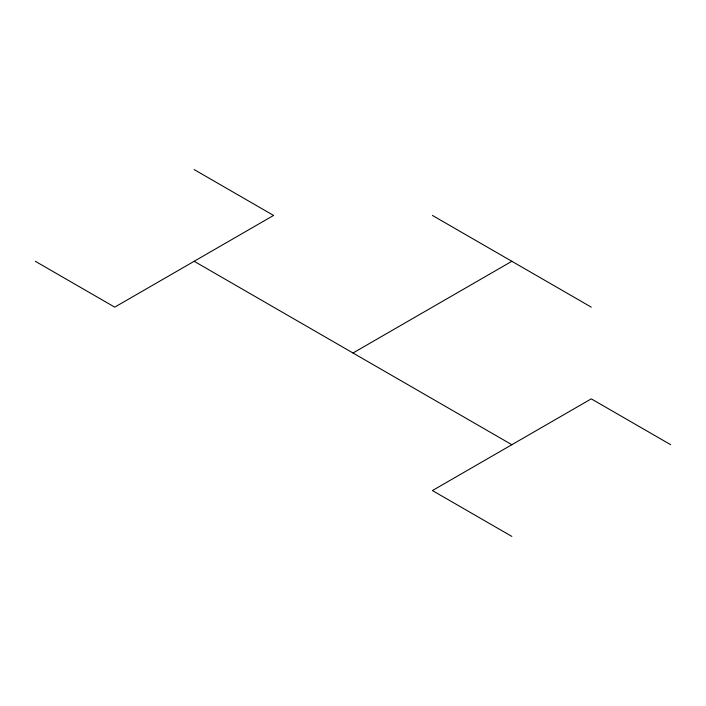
<?xml version="1.0" encoding="UTF-8"?>
<svg xmlns="http://www.w3.org/2000/svg" width="706" height="706" viewBox="0 0 706 706"><rect width="100%" height="100%" fill="white"/><g stroke="black" fill="none" stroke-linecap="round" stroke-linejoin="round"><path stroke-width="1.06" d="M353 353L511.85 261.291M432.425 215.436L591.275 307.145M194.15 169.581L273.575 215.436L114.725 307.145L35.3 261.291M670.7 444.709L591.275 398.855L432.425 490.564L511.85 536.419M194.15 261.291L511.85 444.709"/></g></svg>
